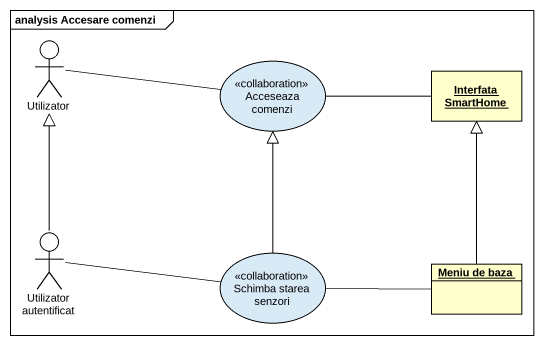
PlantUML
@startuml
mainframe analysis Accesare comenzi
allowmixing
hide circle
hide empty members
actor Utilizator
usecase "Acceseaza comenzi" as Acceseaza_comenzi <<collaboration>>
object "Interfata SmartHome" as Interfata_SmartHome
actor "Utilizator autentificat" as Utilizator_autentificat
usecase "Schimba starea senzori" as Schimba_starea_senzori <<collaboration>>
object "Meniu de baza" as Meniu_de_baza
Utilizator -right- Acceseaza_comenzi
Acceseaza_comenzi -right- Interfata_SmartHome
Utilizator_autentificat -up-|> Utilizator
Utilizator_autentificat -right- Schimba_starea_senzori
Schimba_starea_senzori -up-|> Acceseaza_comenzi
Schimba_starea_senzori -right- Meniu_de_baza
Meniu_de_baza -up-|> Interfata_SmartHome
@enduml
